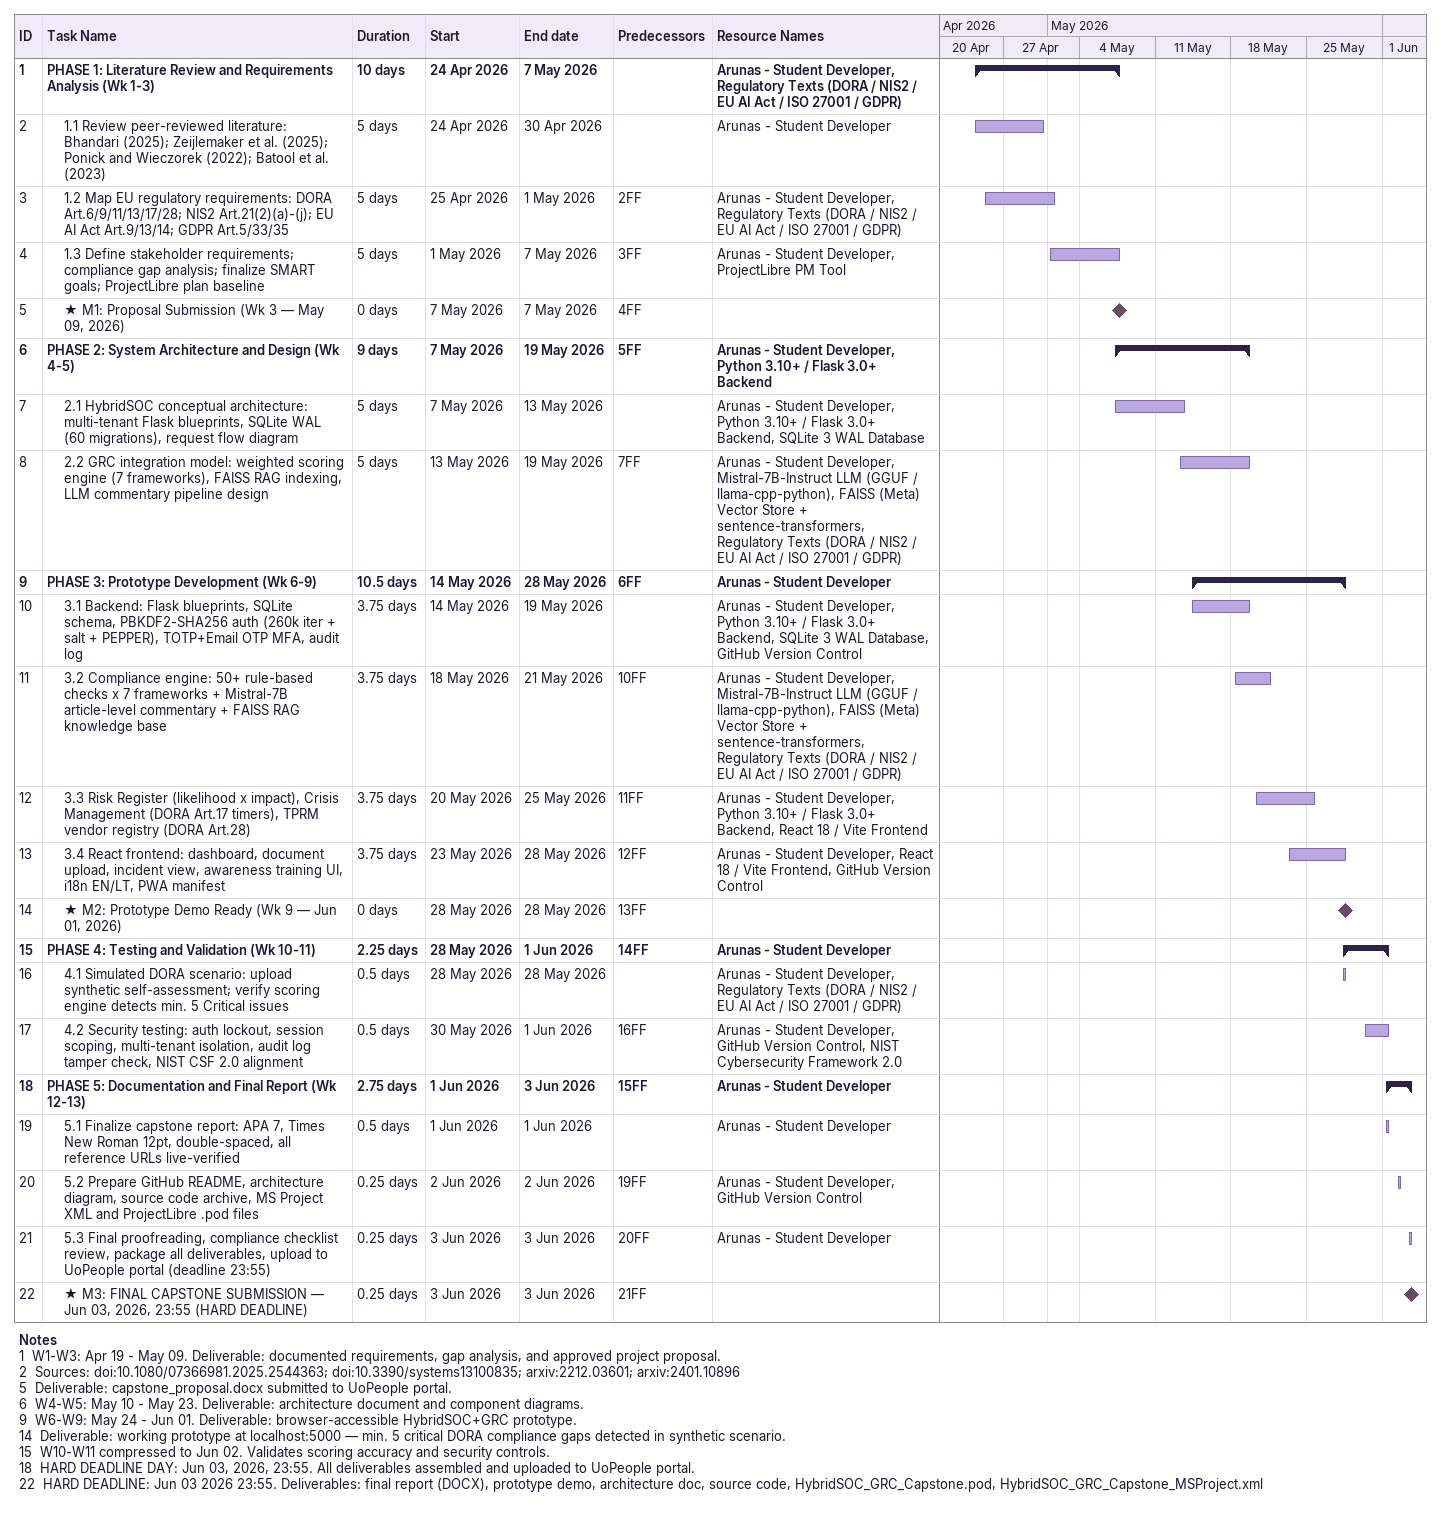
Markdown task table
| ID | Level | Task | Duration | Start | Finish | Predecessors | Resources |
|---|---|---|---|---|---|---|---|
| 1 | 1 | **PHASE 1: Literature Review and Requirements Analysis (Wk 1-3)** | 10d | 2026-04-24 | 2026-05-07 |  | Arunas - Student Developer, Regulatory Texts (DORA / NIS2 / EU AI Act / ISO 27001 / GDPR) |
| 2 | 2 | 1.1 Review peer-reviewed literature: Bhandari (2025); Zeijlemaker et al. (2025); Ponick and Wieczorek (2022); Batool et al. (2023) | 5d | 2026-04-24 | 2026-04-30 |  | Arunas - Student Developer |
| 3 | 2 | 1.2 Map EU regulatory requirements: DORA Art.6/9/11/13/17/28; NIS2 Art.21(2)(a)-(j); EU AI Act Art.9/13/14; GDPR Art.5/33/35 | 5d | 2026-04-25 | 2026-05-01 | 2FF | Arunas - Student Developer, Regulatory Texts (DORA / NIS2 / EU AI Act / ISO 27001 / GDPR) |
| 4 | 2 | 1.3 Define stakeholder requirements; compliance gap analysis; finalize SMART goals; ProjectLibre plan baseline | 5d | 2026-05-01 | 2026-05-07 | 3FF | Arunas - Student Developer, ProjectLibre PM Tool |
| 5 | 2 | ★ M1: Proposal Submission (Wk 3 — May 09, 2026) | 0d | 2026-05-07 | 2026-05-07 | 4FF |  |
| 6 | 1 | **PHASE 2: System Architecture and Design (Wk 4-5)** | 9d | 2026-05-07 | 2026-05-19 | 5FF | Arunas - Student Developer, Python 3.10+ / Flask 3.0+ Backend |
| 7 | 2 | 2.1 HybridSOC conceptual architecture: multi-tenant Flask blueprints, SQLite WAL (60 migrations), request flow diagram | 5d | 2026-05-07 | 2026-05-13 |  | Arunas - Student Developer, Python 3.10+ / Flask 3.0+ Backend, SQLite 3 WAL Database |
| 8 | 2 | 2.2 GRC integration model: weighted scoring engine (7 frameworks), FAISS RAG indexing, LLM commentary pipeline design | 5d | 2026-05-13 | 2026-05-19 | 7FF | Arunas - Student Developer, Mistral-7B-Instruct LLM (GGUF / llama-cpp-python), FAISS (Meta) Vector Store + sentence-transformers, Regulatory Texts (DORA / NIS2 / EU AI Act / ISO 27001 / GDPR) |
| 9 | 1 | **PHASE 3: Prototype Development (Wk 6-9)** | 10.5d | 2026-05-14 | 2026-05-28 | 6FF | Arunas - Student Developer |
| 10 | 2 | 3.1 Backend: Flask blueprints, SQLite schema, PBKDF2-SHA256 auth (260k iter + salt + PEPPER), TOTP+Email OTP MFA, audit log | 3.75d | 2026-05-14 | 2026-05-19 |  | Arunas - Student Developer, Python 3.10+ / Flask 3.0+ Backend, SQLite 3 WAL Database, GitHub Version Control |
| 11 | 2 | 3.2 Compliance engine: 50+ rule-based checks x 7 frameworks + Mistral-7B article-level commentary + FAISS RAG knowledge base | 3.75d | 2026-05-18 | 2026-05-21 | 10FF | Arunas - Student Developer, Mistral-7B-Instruct LLM (GGUF / llama-cpp-python), FAISS (Meta) Vector Store + sentence-transformers, Regulatory Texts (DORA / NIS2 / EU AI Act / ISO 27001 / GDPR) |
| 12 | 2 | 3.3 Risk Register (likelihood x impact), Crisis Management (DORA Art.17 timers), TPRM vendor registry (DORA Art.28) | 3.75d | 2026-05-20 | 2026-05-25 | 11FF | Arunas - Student Developer, Python 3.10+ / Flask 3.0+ Backend, React 18 / Vite Frontend |
| 13 | 2 | 3.4 React frontend: dashboard, document upload, incident view, awareness training UI, i18n EN/LT, PWA manifest | 3.75d | 2026-05-23 | 2026-05-28 | 12FF | Arunas - Student Developer, React 18 / Vite Frontend, GitHub Version Control |
| 14 | 2 | ★ M2: Prototype Demo Ready (Wk 9 — Jun 01, 2026) | 0d | 2026-05-28 | 2026-05-28 | 13FF |  |
| 15 | 1 | **PHASE 4: Testing and Validation (Wk 10-11)** | 2.25d | 2026-05-28 | 2026-06-01 | 14FF | Arunas - Student Developer |
| 16 | 2 | 4.1 Simulated DORA scenario: upload synthetic self-assessment; verify scoring engine detects min. 5 Critical issues | 0.5d | 2026-05-28 | 2026-05-28 |  | Arunas - Student Developer, Regulatory Texts (DORA / NIS2 / EU AI Act / ISO 27001 / GDPR) |
| 17 | 2 | 4.2 Security testing: auth lockout, session scoping, multi-tenant isolation, audit log tamper check, NIST CSF 2.0 alignment | 0.5d | 2026-05-30 | 2026-06-01 | 16FF | Arunas - Student Developer, GitHub Version Control, NIST Cybersecurity Framework 2.0 |
| 18 | 1 | **PHASE 5: Documentation and Final Report (Wk 12-13)** | 2.75d | 2026-06-01 | 2026-06-03 | 15FF | Arunas - Student Developer |
| 19 | 2 | 5.1 Finalize capstone report: APA 7, Times New Roman 12pt, double-spaced, all reference URLs live-verified | 0.5d | 2026-06-01 | 2026-06-01 |  | Arunas - Student Developer |
| 20 | 2 | 5.2 Prepare GitHub README, architecture diagram, source code archive, MS Project XML and ProjectLibre .pod files | 0.25d | 2026-06-02 | 2026-06-02 | 19FF | Arunas - Student Developer, GitHub Version Control |
| 21 | 2 | 5.3 Final proofreading, compliance checklist review, package all deliverables, upload to UoPeople portal (deadline 23:55) | 0.25d | 2026-06-03 | 2026-06-03 | 20FF | Arunas - Student Developer |
| 22 | 2 | ★ M3: FINAL CAPSTONE SUBMISSION — Jun 03, 2026, 23:55 (HARD DEADLINE) | 0.25d | 2026-06-03 | 2026-06-03 | 21FF |  |

Notes
- 1: W1-W3: Apr 19 - May 09. Deliverable: documented requirements, gap analysis, and approved project proposal.
- 2: Sources: doi:10.1080/07366981.2025.2544363; doi:10.3390/systems13100835; arxiv:2212.03601; arxiv:2401.10896
- 5: Deliverable: capstone_proposal.docx submitted to UoPeople portal.
- 6: W4-W5: May 10 - May 23. Deliverable: architecture document and component diagrams.
- 9: W6-W9: May 24 - Jun 01. Deliverable: browser-accessible HybridSOC+GRC prototype.
- 14: Deliverable: working prototype at localhost:5000 — min. 5 critical DORA compliance gaps detected in synthetic scenario.
- 15: W10-W11 compressed to Jun 02. Validates scoring accuracy and security controls.
- 18: HARD DEADLINE DAY: Jun 03, 2026, 23:55. All deliverables assembled and uploaded to UoPeople portal.
- 22: HARD DEADLINE: Jun 03 2026 23:55. Deliverables: final report (DOCX), prototype demo, architecture doc, source code, HybridSOC_GRC_Capstone.pod, HybridSOC_GRC_Capstone_MSProject.xml
